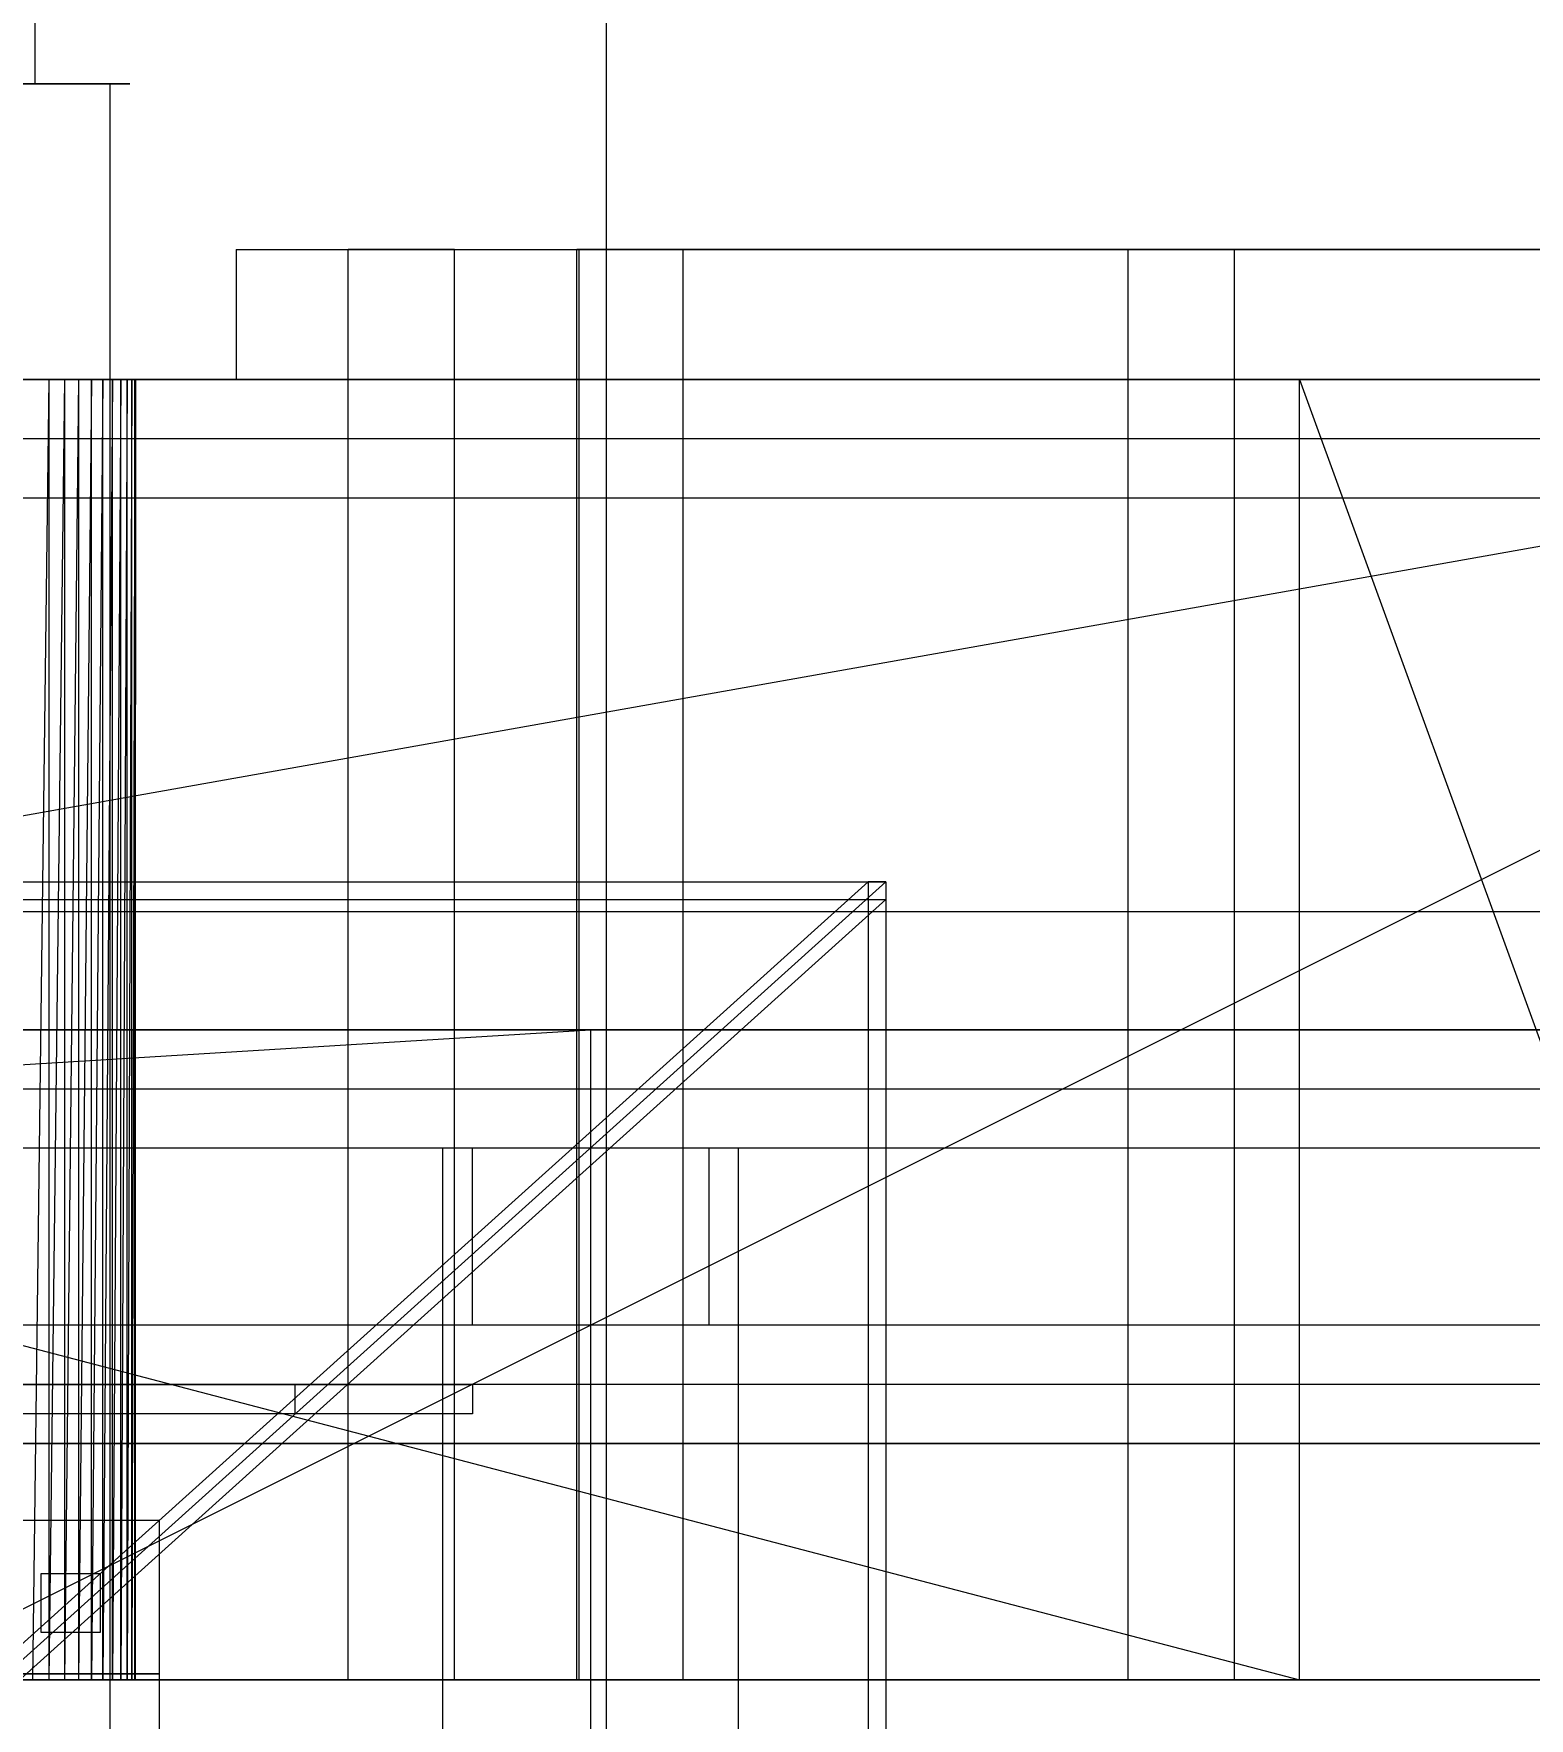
# Model space of a CAD drawing. Header units: millimetres. Extents: x -1970 to 59977, y -65068 to 6837.
# Drawn here: x 25933.9 to 26187.1, y -17796.5 to -17511.5 of the extents above; entities that cross this region are included whole.
import ezdxf

# ---------------------------------------------------------------- set-up
doc = ezdxf.new("R2010")
doc.units = ezdxf.units.MM
for name, color, linetype, lineweight in [('COTAS_P', 1, 'Continuous', 0), ('superior_briquetadora', 7, 'Continuous', 0), ('superior_C02-briq', 7, 'Continuous', 0), ('superior_C05', 7, 'Continuous', 0)]:
    doc.layers.add(name, color=color, linetype=linetype, lineweight=lineweight)
doc.dimstyles.new('R19_100', dxfattribs={"dimtxt": 250, "dimasz": 150, "dimexe": 150, "dimexo": 80, "dimgap": 100, "dimtad": 1, "dimtih": 1, "dimtoh": 1, "dimdsep": 46, "dimcen": 0.09, "dimadec": 0, "dimazin": 0, "dimtfac": 1, "dimtdec": 4, "dimtofl": 0, "dimtmove": 0, "dimatfit": 3, "dimfxl": 1, "dimtolj": 1, "dimtzin": 0, "dimarcsym": 0})

# ---------------------------------------------------------------- blocks, each defined once
blk = doc.blocks.new('*D25')
at = {"layer": 'COTAS_P', "color": 0, "lineweight": -2, "transparency": 16777216}
for p, q in [((25128.19, -17920), (25128.19, -16950)), ((27628.19, -17920), (27628.19, -16950)), ((25278.19, -17100), (27478.19, -17100))]:
    blk.add_line(p, q, dxfattribs=at)
at = {"layer": 'COTAS_P', "color": 0, "transparency": 16777216}
for points in [[(25278.19, -17075), (25278.19, -17125), (25128.19, -17100)], [(27478.19, -17075), (27478.19, -17125), (27628.19, -17100)]]:
    blk.add_solid(points, dxfattribs=at)
at = {"layer": 'Defpoints', "color": 0, "transparency": 16777216}
for p in [(27628.19, -17100), (25128.19, -18000), (27628.19, -18000)]:
    blk.add_point(p, dxfattribs=at)

msp = doc.modelspace()

# ---------------------------------------------------------------- linework, layer by layer
at = {"layer": 'superior_briquetadora'}
for p, q in [((26030.804, -17250), (26030.804, -17800)), ((25934.124, -17280), (25934.124, -17520)), ((25924.907, -17520), (25937.816, -17520)), ((25938.457, -17520), (25925.706, -17520)), ((25929.105, -17520), (25934.124, -17520)), ((25934.321, -17520), (25929.462, -17520)), ((25934.124, -17520), (25935.985, -17520)), ((25935.985, -17520), (25934.321, -17520)), ((25937.816, -17520), (25946.837, -17520)), ((25947.193, -17520), (25938.457, -17520)), ((25946.837, -17520), (25950.184, -17520)), ((25946.837, -17520), (25946.837, -17800)), ((25950.184, -17520), (25947.193, -17520)), ((25968.187, -17548), (25969.353, -17548)), ((25968.187, -17548), (25968.187, -17570)), ((25969.353, -17548), (25972.836, -17548)), ((25972.836, -17548), (25978.584, -17548)), ((25978.584, -17548), (25986.514, -17548)), ((25986.514, -17548), (25996.509, -17548)), ((25987.187, -17790), (25987.187, -17548)), ((25988.078, -17548), (25987.187, -17548)), ((25990.575, -17548), (25988.078, -17548)), ((25994.184, -17548), (25990.575, -17548)), ((25998.189, -17548), (25994.184, -17548)), ((25996.509, -17548), (26008.425, -17548)), ((26001.798, -17548), (25998.189, -17548)), ((26004.295, -17548), (26001.798, -17548)), ((26005.187, -17548), (26004.295, -17548)), ((26005.187, -17790), (26005.187, -17548)), ((26008.425, -17548), (26022.087, -17548)), ((26022.087, -17548), (26037.296, -17548)), ((26025.848, -17790), (26025.848, -17548)), ((26026.74, -17548), (26025.848, -17548)), ((26026.187, -17548), (26026.187, -17790)), ((26027.923, -17548), (26026.187, -17548)), ((26029.237, -17548), (26026.74, -17548)), ((26033.074, -17548), (26027.923, -17548)), ((26032.846, -17548), (26029.237, -17548)), ((26036.851, -17548), (26032.846, -17548)), ((26041.464, -17548), (26033.074, -17548)), ((26040.46, -17548), (26036.851, -17548)), ((26037.296, -17548), (26053.831, -17548)), ((26042.957, -17548), (26040.46, -17548)), ((26052.808, -17548), (26041.464, -17548)), ((26043.848, -17548), (26042.957, -17548)), ((26043.848, -17790), (26043.848, -17548)), ((26066.718, -17548), (26052.808, -17548)), ((26053.831, -17548), (26071.45, -17548)), ((26082.721, -17548), (26066.718, -17548)), ((26071.45, -17548), (26089.896, -17548)), ((26100.273, -17548), (26082.721, -17548)), ((26089.896, -17548), (26108.901, -17548)), ((26118.775, -17548), (26100.273, -17548)), ((26108.901, -17548), (26128.187, -17548)), ((26137.598, -17548), (26118.775, -17548)), ((26119.187, -17790), (26119.187, -17548)), ((26120.078, -17548), (26119.187, -17548)), ((26122.575, -17548), (26120.078, -17548)), ((26126.184, -17548), (26122.575, -17548)), ((26130.189, -17548), (26126.184, -17548)), ((26128.187, -17548), (26147.472, -17548)), ((26133.798, -17548), (26130.189, -17548)), ((26136.295, -17548), (26133.798, -17548)), ((26137.187, -17548), (26136.295, -17548)), ((26137.187, -17790), (26137.187, -17548)), ((26156.1, -17548), (26137.598, -17548)), ((26147.472, -17548), (26166.477, -17548)), ((26173.652, -17548), (26156.1, -17548)), ((26166.477, -17548), (26184.923, -17548)), ((26189.655, -17548), (26173.652, -17548)), ((26184.923, -17548), (26202.542, -17548)), ((24628.187, -17570), (26828.187, -17570)), ((24748.187, -17570), (26708.187, -17570)), ((26348.187, -17570), (25108.187, -17790)), ((26348.187, -17570), (25108.187, -17570)), ((26348.187, -17570), (25121.52, -17570)), ((26624.187, -17570), (25121.52, -17570)), ((25308.187, -17570), (26148.187, -17570)), ((25308.187, -17570), (26148.187, -17790)), ((26148.187, -17570), (25541.421, -17570)), ((26148.187, -17570), (25544.625, -17570)), ((26348.187, -17570), (25908.187, -17570)), ((25936.52, -17570), (25908.187, -17570)), ((25939.122, -17570), (25908.187, -17570)), ((25941.521, -17570), (25908.187, -17570)), ((25943.696, -17570), (25908.187, -17570)), ((26228.187, -17570), (25908.187, -17570)), ((26348.187, -17570), (25908.187, -17790)), ((25914.952, -17570), (26148.187, -17570)), ((25918.187, -17570), (26148.187, -17570)), ((25921.421, -17570), (26148.187, -17570)), ((25924.625, -17570), (26148.187, -17570)), ((25927.766, -17570), (26148.187, -17570)), ((25930.815, -17570), (26148.187, -17570)), ((25936.52, -17570), (25933.743, -17790)), ((25936.52, -17570), (25933.743, -17570)), ((25933.743, -17570), (26148.187, -17570)), ((25939.122, -17570), (25936.52, -17790)), ((25936.52, -17570), (25936.52, -17790)), ((25939.122, -17570), (25936.52, -17570)), ((25936.52, -17570), (26148.187, -17570)), ((25941.521, -17570), (25939.122, -17790)), ((25939.122, -17570), (25939.122, -17790)), ((25941.521, -17570), (25939.122, -17570)), ((25939.122, -17570), (26148.187, -17570)), ((25943.696, -17570), (25941.521, -17790)), ((25941.521, -17570), (25941.521, -17790)), ((25943.696, -17570), (25941.521, -17570)), ((25941.521, -17570), (26148.187, -17570)), ((25945.625, -17570), (25943.696, -17790)), ((25943.696, -17790), (25943.696, -17570)), ((25945.625, -17570), (25943.696, -17570)), ((25943.696, -17570), (26148.187, -17570)), ((25943.696, -17570), (26228.187, -17570)), ((25947.29, -17570), (25945.625, -17790)), ((25945.625, -17790), (25945.625, -17570)), ((25947.29, -17570), (25945.625, -17570)), ((25945.625, -17570), (26148.187, -17570)), ((25945.625, -17570), (26228.187, -17570)), ((25948.675, -17570), (25947.29, -17790)), ((25947.29, -17790), (25947.29, -17570)), ((25948.675, -17570), (25947.29, -17570)), ((25947.29, -17570), (26148.187, -17570)), ((25947.29, -17570), (26228.187, -17570)), ((25949.766, -17570), (25948.675, -17790)), ((25948.675, -17790), (25948.675, -17570)), ((25949.766, -17570), (25948.675, -17570)), ((25948.675, -17570), (26148.187, -17570)), ((25948.675, -17570), (26228.187, -17570)), ((25950.552, -17570), (25949.766, -17790)), ((25949.766, -17790), (25949.766, -17570)), ((25950.552, -17570), (25949.766, -17570)), ((25949.766, -17570), (26148.187, -17570)), ((25949.766, -17570), (26228.187, -17570)), ((25951.028, -17570), (25950.552, -17790)), ((25950.552, -17790), (25950.552, -17570)), ((25951.028, -17570), (25950.552, -17570)), ((25950.552, -17570), (26148.187, -17570)), ((25951.187, -17570), (25951.028, -17790)), ((25951.028, -17790), (25951.028, -17570)), ((25951.187, -17570), (25951.028, -17570)), ((25951.028, -17570), (26148.187, -17570)), ((25951.187, -17790), (25951.187, -17570)), ((26148.187, -17570), (25951.187, -17570)), ((25968.187, -17570), (25969.353, -17570)), ((25969.353, -17570), (25972.836, -17570)), ((25972.836, -17570), (25978.584, -17570)), ((25978.584, -17570), (25986.514, -17570)), ((25986.514, -17570), (25996.509, -17570)), ((25996.509, -17570), (26008.425, -17570)), ((26008.425, -17570), (26022.087, -17570)), ((26022.087, -17570), (26037.296, -17570)), ((26037.296, -17570), (26053.831, -17570)), ((26053.831, -17570), (26071.45, -17570)), ((26071.45, -17570), (26089.896, -17570)), ((26089.896, -17570), (26108.901, -17570)), ((26108.901, -17570), (26128.187, -17570)), ((26128.187, -17570), (26147.472, -17570)), ((26147.472, -17570), (26166.477, -17570)), ((26148.187, -17570), (26228.187, -17570)), ((26148.187, -17790), (26148.187, -17570)), ((26148.187, -17570), (26228.187, -17790)), ((26166.477, -17570), (26184.923, -17570)), ((26184.923, -17570), (26202.542, -17570)), ((24778.187, -17580), (26678.187, -17580)), ((24778.187, -17590), (26678.187, -17590)), ((25378.187, -17655), (26078.187, -17655)), ((25925.187, -17790), (26075.187, -17655)), ((25928.187, -17790), (26078.187, -17655)), ((26075.187, -17655), (26075.187, -18305)), ((26078.187, -17655), (26075.187, -17655)), ((26078.187, -17655), (26078.187, -18305)), ((26078.187, -17655), (26078.187, -17658)), ((25378.187, -17658), (26078.187, -17658)), ((26078.187, -17658), (25928.187, -17793)), ((24778.187, -17660), (26678.187, -17660)), ((26828.187, -17680), (24628.187, -17680)), ((25028.187, -17680), (26828.187, -17680)), ((25028.187, -17680), (26678.187, -17680)), ((25448.187, -17740), (26008.187, -17740)), ((25978.187, -17745), (25978.187, -17740)), ((25978.187, -17740), (26008.187, -17740)), ((26008.187, -17740), (26008.187, -17745)), ((26008.187, -17745), (25448.187, -17745)), ((26008.187, -17745), (25978.187, -17745)), ((25501.187, -17763), (25955.187, -17763)), ((25955.187, -17763), (25955.187, -17789)), ((25935.187, -17782), (25935.187, -17772)), ((25935.187, -17772), (25945.187, -17772)), ((25945.187, -17772), (25945.187, -17782)), ((25945.187, -17782), (25935.187, -17782)), ((25955.187, -17789), (25501.187, -17789)), ((25929.187, -17789), (25955.187, -17789)), ((25955.187, -17789), (25955.187, -18171)), ((26708.187, -17790), (24748.187, -17790)), ((24832.187, -17790), (26334.853, -17790)), ((25108.187, -17790), (26348.187, -17790)), ((25108.187, -17790), (26334.853, -17790)), ((26148.187, -17790), (25308.187, -17790)), ((25908.187, -17790), (26348.187, -17790)), ((26228.187, -17790), (25908.187, -17790)), ((25941.521, -17790), (25908.187, -17790)), ((25908.187, -17790), (25943.696, -17790)), ((25939.122, -17790), (25908.187, -17790)), ((25936.52, -17790), (25908.187, -17790)), ((26148.187, -17790), (25914.952, -17790)), ((26148.187, -17790), (25918.187, -17790)), ((26148.187, -17790), (25921.421, -17790)), ((26148.187, -17790), (25924.625, -17790)), ((26148.187, -17790), (25927.766, -17790)), ((26148.187, -17790), (25930.815, -17790)), ((25933.743, -17790), (25936.52, -17790)), ((26148.187, -17790), (25933.743, -17790)), ((25936.52, -17790), (25939.122, -17790)), ((26148.187, -17790), (25936.52, -17790)), ((25939.122, -17790), (25941.521, -17790)), ((26148.187, -17790), (25939.122, -17790)), ((25941.521, -17790), (25943.696, -17790)), ((26148.187, -17790), (25941.521, -17790)), ((25943.696, -17790), (25945.625, -17790)), ((26228.187, -17790), (25943.696, -17790)), ((26148.187, -17790), (25943.696, -17790)), ((25945.625, -17790), (25947.29, -17790)), ((26228.187, -17790), (25945.625, -17790)), ((26148.187, -17790), (25945.625, -17790)), ((25947.29, -17790), (25948.675, -17790)), ((26228.187, -17790), (25947.29, -17790)), ((26148.187, -17790), (25947.29, -17790)), ((25948.675, -17790), (25949.766, -17790)), ((26228.187, -17790), (25948.675, -17790)), ((26148.187, -17790), (25948.675, -17790)), ((25949.766, -17790), (25950.552, -17790)), ((25949.766, -17790), (26228.187, -17790)), ((26148.187, -17790), (25949.766, -17790)), ((25950.552, -17790), (25951.028, -17790)), ((26148.187, -17790), (25950.552, -17790)), ((25951.028, -17790), (25951.187, -17790)), ((26148.187, -17790), (25951.028, -17790)), ((26148.187, -17790), (25951.187, -17790)), ((25988.078, -17790), (25987.187, -17790)), ((25990.575, -17790), (25988.078, -17790)), ((25994.184, -17790), (25990.575, -17790)), ((25998.189, -17790), (25994.184, -17790)), ((26001.798, -17790), (25998.189, -17790)), ((26004.295, -17790), (26001.798, -17790)), ((26005.187, -17790), (26004.295, -17790)), ((26026.74, -17790), (26025.848, -17790)), ((26027.923, -17790), (26026.187, -17790)), ((26029.237, -17790), (26026.74, -17790)), ((26033.074, -17790), (26027.923, -17790)), ((26032.846, -17790), (26029.237, -17790)), ((26036.851, -17790), (26032.846, -17790)), ((26041.464, -17790), (26033.074, -17790)), ((26040.46, -17790), (26036.851, -17790)), ((26042.957, -17790), (26040.46, -17790)), ((26052.808, -17790), (26041.464, -17790)), ((26043.848, -17790), (26042.957, -17790)), ((26066.718, -17790), (26052.808, -17790)), ((26082.721, -17790), (26066.718, -17790)), ((26100.273, -17790), (26082.721, -17790)), ((26118.775, -17790), (26100.273, -17790)), ((26137.598, -17790), (26118.775, -17790)), ((26120.078, -17790), (26119.187, -17790)), ((26122.575, -17790), (26120.078, -17790)), ((26126.184, -17790), (26122.575, -17790)), ((26130.189, -17790), (26126.184, -17790)), ((26133.798, -17790), (26130.189, -17790)), ((26136.295, -17790), (26133.798, -17790)), ((26137.187, -17790), (26136.295, -17790)), ((26156.1, -17790), (26137.598, -17790)), ((26228.187, -17790), (26148.187, -17790)), ((26173.652, -17790), (26156.1, -17790)), ((26189.655, -17790), (26173.652, -17790))]:
    msp.add_line(p, q, dxfattribs=at)
at = {"layer": 'superior_C02-briq'}
for p, q in [((25428.187, -17680), (26028.187, -17680)), ((25703.187, -17700), (26028.187, -17680)), ((26028.187, -17680), (26028.187, -18280))]:
    msp.add_line(p, q, dxfattribs=at)
at = {"layer": 'superior_C05'}
for p, q in [((25203.187, -17690), (27183.187, -17690)), ((25038.187, -17700), (27328.187, -17700)), ((26003.187, -18300), (26003.187, -17700)), ((26003.187, -17700), (26053.187, -17700)), ((26008.187, -17730), (26008.187, -17700)), ((26008.187, -17700), (26048.187, -17700)), ((26048.187, -17700), (26048.187, -17730)), ((26053.187, -17700), (26053.187, -18300)), ((27328.187, -17730), (25038.187, -17730)), ((26048.187, -17730), (26008.187, -17730)), ((27183.187, -17740), (25203.187, -17740)), ((27628.187, -17750), (25128.187, -17750)), ((25218.187, -17750), (27538.187, -17750)), ((26003.187, -18250), (26003.187, -17750)), ((26003.187, -17750), (26053.187, -17750)), ((26053.187, -17750), (26053.187, -18250))]:
    msp.add_line(p, q, dxfattribs=at)

# ---------------------------------------------------------------- dimensions: what is measured, and where the dimension line sits
at = {"layer": 'COTAS_P'}
dim = msp.add_aligned_dim(p1=(25128.187, -18000), p2=(27628.187, -18000), distance=900, text='<> P', dimstyle='R19_100', dxfattribs=at)
dim.commit()
dim.dimension.update_dxf_attribs({"geometry": '*D25', "text_midpoint": (26378.187, -17100)})

doc.saveas('drawing.dxf')
